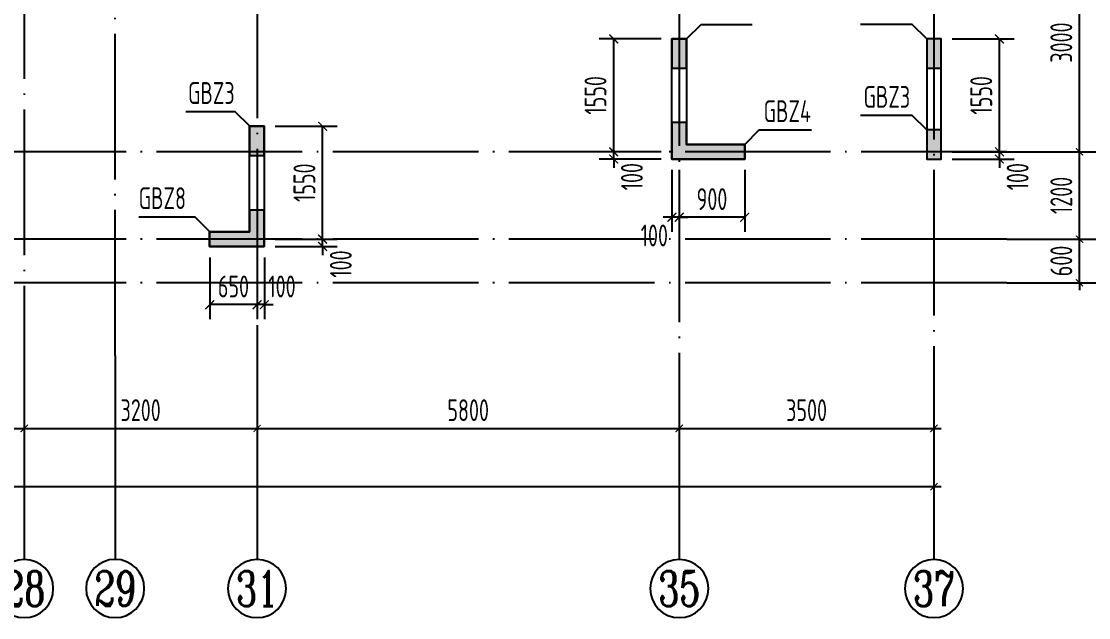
# Model space of a CAD drawing. Extents: x -1307975 to -76406, y -96289 to 379359.
# Drawn here: x -933502 to -918837, y 139702 to 147894 of the extents above; entities that cross this region are included whole.
import ezdxf
from ezdxf.enums import TextEntityAlignment as Align

# ---------------------------------------------------------------- set-up
doc = ezdxf.new("R2010")
doc.units = 0
doc.header["$LTSCALE"] = 1000
doc.linetypes.add('DOTE', pattern=[2.42, 2, -0.2, 0.02, -0.2])
doc.layers.get('0').update_dxf_attribs({"linetype": 'CONTINUOUS'})
doc.layers.get('DEFPOINTS').update_dxf_attribs({"linetype": 'CONTINUOUS'})
for name, color, linetype in [('A-AXIS', 1, 'CONTINUOUS'), ('A-DOTE', 10, 'DOTE'), ('AXIS_NUM', 7, 'CONTINUOUS'), ('S-Q墙实线', 6, 'CONTINUOUS'), ('S-Q墙标注', 3, 'CONTINUOUS'), ('S-X详图填充', 252, 'CONTINUOUS'), ('S-X详图实线', 4, 'CONTINUOUS'), ('S-Y一般标注', 3, 'CONTINUOUS'), ('S-Z柱编号', 6, 'CONTINUOUS')]:
    doc.layers.add(name, color=color, linetype=linetype)
doc.styles.add('TSSD_Axis', font='complex.shx', dxfattribs={"width": 0.7, "bigfont": 'hztxt.shx'})
doc.styles.add('TSSD_DIMENSION', font='Tssdeng.shx', dxfattribs={"width": 0.7, "bigfont": 'tssdchn.shx'})
doc.styles.add('TSSD_REIN', font='tssdeng.shx', dxfattribs={"width": 0.7, "height": 300, "bigfont": 'tssdchn.shx'})
doc.styles.add('结构文字', font='zstxt.shx', dxfattribs={"width": 0.7, "bigfont": 'zshz.shx'})
doc.dimstyles.new('STRUCK', dxfattribs={"dimtxt": 400, "dimasz": 121, "dimexe": 200, "dimexo": 150, "dimgap": 115, "dimtad": 1, "dimdec": 0, "dimdsep": 46, "dimtxsty": '结构文字', "dimblk": 'ARCHTICK', "dimcen": 400, "dimclrd": 3, "dimclre": 3, "dimclrt": 7, "dimadec": 0, "dimazin": 0, "dimtfac": 1, "dimtdec": 0, "dimtix": 1, "dimtmove": 2, "dimatfit": 3, "dimldrblk": '_DIMX', "dimfxl": 1, "dimtolj": 1, "dimtzin": 0, "dimarcsym": 0})
doc.dimstyles.new('TSSD_100_100', dxfattribs={"dimtxt": 300, "dimasz": 100, "dimexe": 100, "dimexo": 250, "dimgap": 100, "dimtad": 1, "dimdec": 0, "dimzin": 0, "dimdsep": 46, "dimtxsty": 'TSSD_DIMENSION', "dimblk": 'ARCHTICK', "dimcen": 0, "dimdle": 100, "dimclrt": 7, "dimadec": 0, "dimazin": 0, "dimtfac": 1, "dimtdec": 0, "dimtix": 1, "dimtmove": 2, "dimatfit": 3, "dimldrblk": 'ARCHTICK', "dimfxl": 1, "dimtolj": 1, "dimtzin": 0, "dimarcsym": 0})

# ---------------------------------------------------------------- blocks, each defined once
blk = doc.blocks.new('_ArchTick')
at = {"color": 0, "linetype": 'ByBlock', "const_width": 0.15}
blk.add_lwpolyline([(-0.5, -0.5), (0.5, 0.5)], dxfattribs=at)
blk = doc.blocks.new('*D306')
at = {"layer": 'DEFPOINTS', "color": 0, "transparency": 16777216}
for p in [(42100, 3600), (45300, 3600), (45300, 2600)]:
    blk.add_point(p, dxfattribs=at)
at = {"layer": 'S-Y一般标注', "color": 0, "lineweight": -2, "transparency": 16777216}
for p, q in [((42100, 3350), (42100, 2500)), ((45300, 3350), (45300, 2500)), ((42000, 2600), (45400, 2600))]:
    blk.add_line(p, q, dxfattribs=at)
at = {"layer": 'S-Y一般标注', "color": 0, "lineweight": -2, "transparency": 16777216, "xscale": 100, "yscale": 100, "zscale": 100, "rotation": 180}
blk.add_blockref('_ArchTick', (42100, 2600), dxfattribs=at)
at = {"layer": 'S-Y一般标注', "color": 0, "lineweight": -2, "transparency": 16777216, "xscale": 100, "yscale": 100, "zscale": 100}
blk.add_blockref('_ArchTick', (45300, 2600), dxfattribs=at)
at = {"layer": 'S-Y一般标注', "color": 7, "transparency": 16777216, "insert": (43700, 2850), "char_height": 300, "attachment_point": 5, "style": 'TSSD_DIMENSION'}
blk.add_mtext('\\A1;3200', dxfattribs=at)
blk = doc.blocks.new('ts_axno')
at = {"color": 0, "linetype": 'ByBlock', "lineweight": -2}
blk.add_circle((0, 0), 0.5, dxfattribs=at)
at = {"color": 0, "linetype": 'ByBlock', "lineweight": -2, "style": 'TSSD_Axis', "width": 0.7}
blk.add_attdef('A', text='', height=0.6, dxfattribs=at).set_placement((0, 0), align=Align.MIDDLE_CENTER)
blk = doc.blocks.new('*D307')
at = {"layer": 'DEFPOINTS', "color": 0, "transparency": 16777216}
for p in [(45300, 3600), (51100, 3600), (51100, 2600)]:
    blk.add_point(p, dxfattribs=at)
at = {"layer": 'S-Y一般标注', "color": 0, "lineweight": -2, "transparency": 16777216}
for p, q in [((45300, 3350), (45300, 2500)), ((51100, 3350), (51100, 2500)), ((45200, 2600), (51200, 2600))]:
    blk.add_line(p, q, dxfattribs=at)
at = {"layer": 'S-Y一般标注', "color": 0, "lineweight": -2, "transparency": 16777216, "xscale": 100, "yscale": 100, "zscale": 100, "rotation": 180}
blk.add_blockref('_ArchTick', (45300, 2600), dxfattribs=at)
at = {"layer": 'S-Y一般标注', "color": 0, "lineweight": -2, "transparency": 16777216, "xscale": 100, "yscale": 100, "zscale": 100}
blk.add_blockref('_ArchTick', (51100, 2600), dxfattribs=at)
at = {"layer": 'S-Y一般标注', "color": 7, "transparency": 16777216, "insert": (48200, 2850), "char_height": 300, "attachment_point": 5, "style": 'TSSD_DIMENSION'}
blk.add_mtext('\\A1;5800', dxfattribs=at)
blk = doc.blocks.new('*D308')
at = {"layer": 'DEFPOINTS', "color": 0, "transparency": 16777216}
for p in [(51100, 3600), (54600, 3600), (54600, 2600)]:
    blk.add_point(p, dxfattribs=at)
at = {"layer": 'S-Y一般标注', "color": 0, "lineweight": -2, "transparency": 16777216}
for p, q in [((51100, 3350), (51100, 2500)), ((54600, 3350), (54600, 2500)), ((51000, 2600), (54700, 2600))]:
    blk.add_line(p, q, dxfattribs=at)
at = {"layer": 'S-Y一般标注', "color": 0, "lineweight": -2, "transparency": 16777216, "xscale": 100, "yscale": 100, "zscale": 100, "rotation": 180}
blk.add_blockref('_ArchTick', (51100, 2600), dxfattribs=at)
at = {"layer": 'S-Y一般标注', "color": 0, "lineweight": -2, "transparency": 16777216, "xscale": 100, "yscale": 100, "zscale": 100}
blk.add_blockref('_ArchTick', (54600, 2600), dxfattribs=at)
at = {"layer": 'S-Y一般标注', "color": 7, "transparency": 16777216, "insert": (52850, 2850), "char_height": 300, "attachment_point": 5, "style": 'TSSD_DIMENSION'}
blk.add_mtext('\\A1;3500', dxfattribs=at)
blk = doc.blocks.new('*D309')
at = {"layer": 'DEFPOINTS', "color": 0, "transparency": 16777216}
for p in [(4600, 3600), (54600, 3600), (54600, 1800)]:
    blk.add_point(p, dxfattribs=at)
at = {"layer": 'S-Y一般标注', "color": 0, "lineweight": -2, "transparency": 16777216}
for p, q in [((4600, 3350), (4600, 1700)), ((54600, 3350), (54600, 1700)), ((4500, 1800), (54700, 1800))]:
    blk.add_line(p, q, dxfattribs=at)
at = {"layer": 'S-Y一般标注', "color": 0, "lineweight": -2, "transparency": 16777216, "xscale": 100, "yscale": 100, "zscale": 100, "rotation": 180}
blk.add_blockref('_ArchTick', (4600, 1800), dxfattribs=at)
at = {"layer": 'S-Y一般标注', "color": 0, "lineweight": -2, "transparency": 16777216, "xscale": 100, "yscale": 100, "zscale": 100}
blk.add_blockref('_ArchTick', (54600, 1800), dxfattribs=at)
at = {"layer": 'S-Y一般标注', "color": 7, "transparency": 16777216, "insert": (29600, 2050), "char_height": 300, "attachment_point": 5, "style": 'TSSD_DIMENSION'}
blk.add_mtext('\\A1;50000', dxfattribs=at)
blk = doc.blocks.new('*D313')
at = {"layer": 'DEFPOINTS', "color": 0, "transparency": 16777216}
for p in [(38900, 3600), (42100, 3600), (42100, 2600)]:
    blk.add_point(p, dxfattribs=at)
at = {"layer": 'S-Y一般标注', "color": 0, "lineweight": -2, "transparency": 16777216}
for p, q in [((38900, 3350), (38900, 2500)), ((42100, 3350), (42100, 2500)), ((38800, 2600), (42200, 2600))]:
    blk.add_line(p, q, dxfattribs=at)
at = {"layer": 'S-Y一般标注', "color": 0, "lineweight": -2, "transparency": 16777216, "xscale": 100, "yscale": 100, "zscale": 100, "rotation": 180}
blk.add_blockref('_ArchTick', (38900, 2600), dxfattribs=at)
at = {"layer": 'S-Y一般标注', "color": 0, "lineweight": -2, "transparency": 16777216, "xscale": 100, "yscale": 100, "zscale": 100}
blk.add_blockref('_ArchTick', (42100, 2600), dxfattribs=at)
at = {"layer": 'S-Y一般标注', "color": 7, "transparency": 16777216, "insert": (40500, 2850), "char_height": 300, "attachment_point": 5, "style": 'TSSD_DIMENSION'}
blk.add_mtext('\\A1;3200', dxfattribs=at)
blk = doc.blocks.new('*D314')
at = {"layer": 'DEFPOINTS', "color": 0, "transparency": 16777216}
for p in [(55600, 5200), (56600, 5200), (55600, 4600)]:
    blk.add_point(p, dxfattribs=at)
at = {"layer": 'S-Y一般标注', "color": 0, "lineweight": -2, "transparency": 16777216}
for p, q in [((56600, 5200), (56600, 5300)), ((55850, 5200), (56700, 5200)), ((56600, 4600), (56600, 5200)), ((55850, 4600), (56700, 4600)), ((56600, 4600), (56600, 4500))]:
    blk.add_line(p, q, dxfattribs=at)
at = {"layer": 'S-Y一般标注', "color": 0, "lineweight": -2, "transparency": 16777216, "xscale": 100, "yscale": 100, "zscale": 100}
for p, rotation in [((56600, 5200), 270), ((56600, 4600), 90)]:
    blk.add_blockref('_ArchTick', p, dxfattribs=dict(at, rotation=rotation))
at = {"layer": 'S-Y一般标注', "color": 7, "transparency": 16777216, "insert": (56350, 4900), "char_height": 300, "attachment_point": 5, "rotation": 90, "style": 'TSSD_DIMENSION'}
blk.add_mtext('\\A1;600', dxfattribs=at)
blk = doc.blocks.new('*D320')
at = {"layer": 'DEFPOINTS', "color": 0, "transparency": 16777216}
for p in [(55600, 17150), (57400, 17150), (55600, 4600)]:
    blk.add_point(p, dxfattribs=at)
at = {"layer": 'S-Y一般标注', "color": 0, "lineweight": -2, "transparency": 16777216}
for p, q in [((57400, 4500), (57400, 17250)), ((55850, 17150), (57500, 17150)), ((55850, 4600), (57500, 4600))]:
    blk.add_line(p, q, dxfattribs=at)
at = {"layer": 'S-Y一般标注', "color": 0, "lineweight": -2, "transparency": 16777216, "xscale": 100, "yscale": 100, "zscale": 100}
for p, rotation in [((57400, 17150), 90), ((57400, 4600), 270)]:
    blk.add_blockref('_ArchTick', p, dxfattribs=dict(at, rotation=rotation))
at = {"layer": 'S-Y一般标注', "color": 7, "transparency": 16777216, "insert": (57150, 10875), "char_height": 300, "attachment_point": 5, "rotation": 90, "style": 'TSSD_DIMENSION'}
blk.add_mtext('\\A1;12550', dxfattribs=at)
blk = doc.blocks.new('*D322')
at = {"layer": 'DEFPOINTS', "color": 0, "transparency": 16777216}
for p in [(55600, 6400), (56600, 6400), (55600, 5200)]:
    blk.add_point(p, dxfattribs=at)
at = {"layer": 'S-Y一般标注', "color": 0, "lineweight": -2, "transparency": 16777216}
for p, q in [((56600, 5100), (56600, 6500)), ((55850, 6400), (56700, 6400)), ((55850, 5200), (56700, 5200))]:
    blk.add_line(p, q, dxfattribs=at)
at = {"layer": 'S-Y一般标注', "color": 0, "lineweight": -2, "transparency": 16777216, "xscale": 100, "yscale": 100, "zscale": 100}
for p, rotation in [((56600, 6400), 90), ((56600, 5200), 270)]:
    blk.add_blockref('_ArchTick', p, dxfattribs=dict(at, rotation=rotation))
at = {"layer": 'S-Y一般标注', "color": 7, "transparency": 16777216, "insert": (56350, 5800), "char_height": 300, "attachment_point": 5, "rotation": 90, "style": 'TSSD_DIMENSION'}
blk.add_mtext('\\A1;1200', dxfattribs=at)
blk = doc.blocks.new('*D323')
at = {"layer": 'DEFPOINTS', "color": 0, "transparency": 16777216}
for p in [(55600, 9400), (56600, 9400), (55600, 6400)]:
    blk.add_point(p, dxfattribs=at)
at = {"layer": 'S-Y一般标注', "color": 0, "lineweight": -2, "transparency": 16777216}
for p, q in [((55850, 9400), (56700, 9400)), ((56600, 6300), (56600, 9500)), ((55850, 6400), (56700, 6400))]:
    blk.add_line(p, q, dxfattribs=at)
at = {"layer": 'S-Y一般标注', "color": 0, "lineweight": -2, "transparency": 16777216, "xscale": 100, "yscale": 100, "zscale": 100}
for p, rotation in [((56600, 9400), 90), ((56600, 6400), 270)]:
    blk.add_blockref('_ArchTick', p, dxfattribs=dict(at, rotation=rotation))
at = {"layer": 'S-Y一般标注', "color": 7, "transparency": 16777216, "insert": (56350, 7900), "char_height": 300, "attachment_point": 5, "rotation": 90, "style": 'TSSD_DIMENSION'}
blk.add_mtext('\\A1;3000', dxfattribs=at)
blk = doc.blocks.new('*D1474')
at = {"layer": 'DEFPOINTS', "color": 0, "transparency": 16777216}
for p in [(-920863, 146102), (-920063, 146102), (-920863, 146002)]:
    blk.add_point(p, dxfattribs=at)
at = {"layer": 'S-Q墙标注', "color": 3, "lineweight": -2, "transparency": 16777216}
for p, q in [((-920063, 146102), (-920063, 146223)), ((-920713, 146102), (-919863, 146102)), ((-920063, 146002), (-920063, 146102)), ((-920713, 146002), (-919863, 146002)), ((-920063, 146002), (-920063, 145881))]:
    blk.add_line(p, q, dxfattribs=at)
at = {"layer": 'S-Q墙标注', "color": 3, "lineweight": -2, "transparency": 16777216, "xscale": 121, "yscale": 121, "zscale": 121}
for p, rotation in [((-920063, 146102), 270), ((-920063, 146002), 90)]:
    blk.add_blockref('_ArchTick', p, dxfattribs=dict(at, rotation=rotation))
at = {"layer": 'S-Q墙标注', "color": 7, "transparency": 16777216, "insert": (-919813, 145760), "char_height": 300, "attachment_point": 5, "rotation": 90, "style": 'TSSD_REIN'}
blk.add_mtext('\\A1;100', dxfattribs=at)
blk = doc.blocks.new('_DIMX')
blk.add_line((-150, 0), (150, 0))
at = {"const_width": 50}
blk.add_lwpolyline([(-70, -70), (70, 70)], dxfattribs=at)
blk = doc.blocks.new('*D1475')
at = {"layer": 'DEFPOINTS', "color": 0, "transparency": 16777216}
for p in [(-920863, 147652), (-920063, 147652), (-920863, 146102)]:
    blk.add_point(p, dxfattribs=at)
at = {"layer": 'S-Q墙标注', "color": 3, "lineweight": -2, "transparency": 16777216}
for p, q in [((-920713, 147652), (-919863, 147652)), ((-920063, 146102), (-920063, 147652)), ((-920713, 146102), (-919863, 146102))]:
    blk.add_line(p, q, dxfattribs=at)
at = {"layer": 'S-Q墙标注', "color": 3, "lineweight": -2, "transparency": 16777216, "xscale": 121, "yscale": 121, "zscale": 121}
for p, rotation in [((-920063, 147652), 90), ((-920063, 146102), 270)]:
    blk.add_blockref('_ArchTick', p, dxfattribs=dict(at, rotation=rotation))
at = {"layer": 'S-Q墙标注', "color": 7, "transparency": 16777216, "insert": (-920313, 146877), "char_height": 300, "attachment_point": 5, "rotation": 90, "style": 'TSSD_REIN'}
blk.add_mtext('\\A1;1550', dxfattribs=at)
blk = doc.blocks.new('*D1478')
at = {"layer": 'DEFPOINTS', "color": 0, "transparency": 16777216}
for p in [(-925363, 146102), (-924563, 146102), (-924563, 146002)]:
    blk.add_point(p, dxfattribs=at)
at = {"layer": 'S-Q墙标注', "color": 3, "lineweight": -2, "transparency": 16777216}
for p, q in [((-925363, 146102), (-925363, 146223)), ((-924713, 146102), (-925563, 146102)), ((-925363, 146002), (-925363, 146102)), ((-924713, 146002), (-925563, 146002)), ((-925363, 146002), (-925363, 145881))]:
    blk.add_line(p, q, dxfattribs=at)
at = {"layer": 'S-Q墙标注', "color": 3, "lineweight": -2, "transparency": 16777216, "xscale": 121, "yscale": 121, "zscale": 121}
for p, rotation in [((-925363, 146102), 270), ((-925363, 146002), 90)]:
    blk.add_blockref('_ArchTick', p, dxfattribs=dict(at, rotation=rotation))
at = {"layer": 'S-Q墙标注', "color": 7, "transparency": 16777216, "insert": (-925113, 145760), "char_height": 300, "attachment_point": 5, "rotation": 90, "style": 'TSSD_REIN'}
blk.add_mtext('\\A1;100', dxfattribs=at)
blk = doc.blocks.new('*D1479')
at = {"layer": 'DEFPOINTS', "color": 0, "transparency": 16777216}
for p in [(-925363, 147652), (-924563, 147652), (-924563, 146102)]:
    blk.add_point(p, dxfattribs=at)
at = {"layer": 'S-Q墙标注', "color": 3, "lineweight": -2, "transparency": 16777216}
for p, q in [((-924713, 147652), (-925563, 147652)), ((-925363, 146102), (-925363, 147652)), ((-924713, 146102), (-925563, 146102))]:
    blk.add_line(p, q, dxfattribs=at)
at = {"layer": 'S-Q墙标注', "color": 3, "lineweight": -2, "transparency": 16777216, "xscale": 121, "yscale": 121, "zscale": 121}
for p, rotation in [((-925363, 147652), 90), ((-925363, 146102), 270)]:
    blk.add_blockref('_ArchTick', p, dxfattribs=dict(at, rotation=rotation))
at = {"layer": 'S-Q墙标注', "color": 7, "transparency": 16777216, "insert": (-925613, 146877), "char_height": 300, "attachment_point": 5, "rotation": 90, "style": 'TSSD_REIN'}
blk.add_mtext('\\A1;1550', dxfattribs=at)
blk = doc.blocks.new('*D1480')
at = {"layer": 'DEFPOINTS', "color": 0, "transparency": 16777216}
for p in [(-924463, 146002), (-923563, 146002), (-924463, 145202)]:
    blk.add_point(p, dxfattribs=at)
at = {"layer": 'S-Q墙标注', "color": 3, "lineweight": -2, "transparency": 16777216}
for p, q in [((-924463, 145852), (-924463, 145002)), ((-923563, 145852), (-923563, 145002)), ((-923563, 145202), (-924463, 145202))]:
    blk.add_line(p, q, dxfattribs=at)
at = {"layer": 'S-Q墙标注', "color": 3, "lineweight": -2, "transparency": 16777216, "xscale": 121, "yscale": 121, "zscale": 121, "rotation": 180}
blk.add_blockref('_ArchTick', (-924463, 145202), dxfattribs=at)
at = {"layer": 'S-Q墙标注', "color": 3, "lineweight": -2, "transparency": 16777216, "xscale": 121, "yscale": 121, "zscale": 121}
blk.add_blockref('_ArchTick', (-923563, 145202), dxfattribs=at)
at = {"layer": 'S-Q墙标注', "color": 7, "transparency": 16777216, "insert": (-924013, 145452), "char_height": 300, "attachment_point": 5, "style": 'TSSD_REIN'}
blk.add_mtext('\\A1;900', dxfattribs=at)
blk = doc.blocks.new('*D1481')
at = {"layer": 'DEFPOINTS', "color": 0, "transparency": 16777216}
for p in [(-924563, 146002), (-924463, 146002), (-924563, 145202)]:
    blk.add_point(p, dxfattribs=at)
at = {"layer": 'S-Q墙标注', "color": 3, "lineweight": -2, "transparency": 16777216}
for p, q in [((-924563, 145852), (-924563, 145002)), ((-924463, 145852), (-924463, 145002)), ((-924563, 145202), (-924684, 145202)), ((-924463, 145202), (-924563, 145202)), ((-924463, 145202), (-924342, 145202))]:
    blk.add_line(p, q, dxfattribs=at)
at = {"layer": 'S-Q墙标注', "color": 3, "lineweight": -2, "transparency": 16777216, "xscale": 121, "yscale": 121, "zscale": 121}
blk.add_blockref('_ArchTick', (-924563, 145202), dxfattribs=at)
at = {"layer": 'S-Q墙标注', "color": 3, "lineweight": -2, "transparency": 16777216, "xscale": 121, "yscale": 121, "zscale": 121, "rotation": 180}
blk.add_blockref('_ArchTick', (-924463, 145202), dxfattribs=at)
at = {"layer": 'S-Q墙标注', "color": 7, "transparency": 16777216, "insert": (-924805, 144952), "char_height": 300, "attachment_point": 5, "style": 'TSSD_REIN'}
blk.add_mtext('\\A1;100', dxfattribs=at)
blk = doc.blocks.new('*D1482')
at = {"layer": 'DEFPOINTS', "color": 0, "transparency": 16777216}
for p in [(-930163, 144902), (-929363, 144902), (-930163, 144802)]:
    blk.add_point(p, dxfattribs=at)
at = {"layer": 'S-Q墙标注', "color": 3, "lineweight": -2, "transparency": 16777216}
for p, q in [((-930013, 144902), (-929163, 144902)), ((-929363, 144902), (-929363, 145023)), ((-929363, 144802), (-929363, 144902)), ((-930013, 144802), (-929163, 144802)), ((-929363, 144802), (-929363, 144681))]:
    blk.add_line(p, q, dxfattribs=at)
at = {"layer": 'S-Q墙标注', "color": 3, "lineweight": -2, "transparency": 16777216, "xscale": 121, "yscale": 121, "zscale": 121}
for p, rotation in [((-929363, 144902), 270), ((-929363, 144802), 90)]:
    blk.add_blockref('_ArchTick', p, dxfattribs=dict(at, rotation=rotation))
at = {"layer": 'S-Q墙标注', "color": 7, "transparency": 16777216, "insert": (-929113, 144560), "char_height": 300, "attachment_point": 5, "rotation": 90, "style": 'TSSD_REIN'}
blk.add_mtext('\\A1;100', dxfattribs=at)
blk = doc.blocks.new('*D1483')
at = {"layer": 'DEFPOINTS', "color": 0, "transparency": 16777216}
for p in [(-930163, 146452), (-929363, 146452), (-930163, 144902)]:
    blk.add_point(p, dxfattribs=at)
at = {"layer": 'S-Q墙标注', "color": 3, "lineweight": -2, "transparency": 16777216}
for p, q in [((-930013, 146452), (-929163, 146452)), ((-929363, 144902), (-929363, 146452)), ((-930013, 144902), (-929163, 144902))]:
    blk.add_line(p, q, dxfattribs=at)
at = {"layer": 'S-Q墙标注', "color": 3, "lineweight": -2, "transparency": 16777216, "xscale": 121, "yscale": 121, "zscale": 121}
for p, rotation in [((-929363, 146452), 90), ((-929363, 144902), 270)]:
    blk.add_blockref('_ArchTick', p, dxfattribs=dict(at, rotation=rotation))
at = {"layer": 'S-Q墙标注', "color": 7, "transparency": 16777216, "insert": (-929613, 145677), "char_height": 300, "attachment_point": 5, "rotation": 90, "style": 'TSSD_REIN'}
blk.add_mtext('\\A1;1550', dxfattribs=at)
blk = doc.blocks.new('*D1484')
at = {"layer": 'DEFPOINTS', "color": 0, "transparency": 16777216}
for p in [(-930263, 144802), (-930163, 144802), (-930263, 144002)]:
    blk.add_point(p, dxfattribs=at)
at = {"layer": 'S-Q墙标注', "color": 3, "lineweight": -2, "transparency": 16777216}
for p, q in [((-930263, 144652), (-930263, 143802)), ((-930163, 144652), (-930163, 143802)), ((-930263, 144002), (-930384, 144002)), ((-930163, 144002), (-930263, 144002)), ((-930163, 144002), (-930042, 144002))]:
    blk.add_line(p, q, dxfattribs=at)
at = {"layer": 'S-Q墙标注', "color": 3, "lineweight": -2, "transparency": 16777216, "xscale": 121, "yscale": 121, "zscale": 121}
blk.add_blockref('_ArchTick', (-930263, 144002), dxfattribs=at)
at = {"layer": 'S-Q墙标注', "color": 3, "lineweight": -2, "transparency": 16777216, "xscale": 121, "yscale": 121, "zscale": 121, "rotation": 180}
blk.add_blockref('_ArchTick', (-930163, 144002), dxfattribs=at)
at = {"layer": 'S-Q墙标注', "color": 7, "transparency": 16777216, "insert": (-929921, 144252), "char_height": 300, "attachment_point": 5, "style": 'TSSD_REIN'}
blk.add_mtext('\\A1;100', dxfattribs=at)
blk = doc.blocks.new('*D1485')
at = {"layer": 'DEFPOINTS', "color": 0, "transparency": 16777216}
for p in [(-930913, 144802), (-930263, 144802), (-930913, 144002)]:
    blk.add_point(p, dxfattribs=at)
at = {"layer": 'S-Q墙标注', "color": 3, "lineweight": -2, "transparency": 16777216}
for p, q in [((-930913, 144652), (-930913, 143802)), ((-930263, 144652), (-930263, 143802)), ((-930263, 144002), (-930913, 144002))]:
    blk.add_line(p, q, dxfattribs=at)
at = {"layer": 'S-Q墙标注', "color": 3, "lineweight": -2, "transparency": 16777216, "xscale": 121, "yscale": 121, "zscale": 121, "rotation": 180}
blk.add_blockref('_ArchTick', (-930913, 144002), dxfattribs=at)
at = {"layer": 'S-Q墙标注', "color": 3, "lineweight": -2, "transparency": 16777216, "xscale": 121, "yscale": 121, "zscale": 121}
blk.add_blockref('_ArchTick', (-930263, 144002), dxfattribs=at)
at = {"layer": 'S-Q墙标注', "color": 7, "transparency": 16777216, "insert": (-930588, 144252), "char_height": 300, "attachment_point": 5, "style": 'TSSD_REIN'}
blk.add_mtext('\\A1;650', dxfattribs=at)
blk = doc.blocks.new('20210726.16395156')
at = {"layer": 'A-AXIS'}
for p, q in [((55600, 6400), (58400, 6400)), ((55600, 5200), (58400, 5200)), ((55600, 4600), (58400, 4600)), ((42100, 3600), (42100, 800)), ((43350, 3600.3), (43350, 800.3)), ((45300, 3600), (45300, 800)), ((51100, 3600), (51100, 800)), ((54600, 3600), (54600, 800))]:
    blk.add_line(p, q, dxfattribs=at)
at = {"layer": 'A-DOTE'}
for p, q in [((54600, 18249.9), (54600, 3600)), ((45299.8, 13700), (45300, 3600)), ((43350, 3600.2), (43350, 11500)), ((51100, 10900), (51100, 3600)), ((42100, 9400), (42100, 3600)), ((55600, 6400), (3600, 6400)), ((55600, 5200), (3600, 5200)), ((55600, 4600), (3600, 4600))]:
    blk.add_line(p, q, dxfattribs=at)
at = {"layer": 'A-AXIS'}
ref = blk.add_blockref('ts_axno', (42100, 400), dxfattribs=dict(at, xscale=-800, yscale=800, zscale=800, rotation=180))
ref.add_attrib('19', '28', dxfattribs={"layer": 'AXIS_NUM', "height": 480, "style": 'TSSD_Axis', "width": 0.7}).set_placement((42100, 400), align=Align.MIDDLE_CENTER)
ref = blk.add_blockref('ts_axno', (43350, 400.3), dxfattribs=dict(at, xscale=-800, yscale=800, zscale=800, rotation=180))
ref.add_attrib('5', '29', dxfattribs={"layer": 'AXIS_NUM', "height": 480, "style": 'TSSD_Axis', "width": 0.7}).set_placement((43350, 400.3), align=Align.MIDDLE_CENTER)
ref = blk.add_blockref('ts_axno', (45300, 400), dxfattribs=dict(at, xscale=-800, yscale=800, zscale=800, rotation=180))
ref.add_attrib('19', '31', dxfattribs={"layer": 'AXIS_NUM', "height": 480, "style": 'TSSD_Axis', "width": 0.7}).set_placement((45300, 400), align=Align.MIDDLE_CENTER)
ref = blk.add_blockref('ts_axno', (51100, 400), dxfattribs=dict(at, xscale=-800, yscale=800, zscale=800, rotation=180))
ref.add_attrib('22', '35', dxfattribs={"layer": 'AXIS_NUM', "height": 480, "style": 'TSSD_Axis', "width": 0.7}).set_placement((51100, 400), align=Align.MIDDLE_CENTER)
ref = blk.add_blockref('ts_axno', (54600, 400), dxfattribs=dict(at, xscale=-800, yscale=800, zscale=800, rotation=180))
ref.add_attrib('23', '37', dxfattribs={"layer": 'AXIS_NUM', "height": 480, "style": 'TSSD_Axis', "width": 0.7}).set_placement((54600, 400), align=Align.MIDDLE_CENTER)
at = {"layer": 'S-Y一般标注'}
for base, p1, p2, picture, middle in [((57400, 17150), (55600, 4600), (55600, 17150), '*D320', (57150, 10875)), ((56600, 9400), (55600, 6400), (55600, 9400), '*D323', (56350, 7900)), ((56600, 6400), (55600, 5200), (55600, 6400), '*D322', (56350, 5800)), ((56600, 5200), (55600, 4600), (55600, 5200), '*D314', (56350, 4900))]:
    dim = blk.add_linear_dim(base=base, p1=p1, p2=p2, angle=90, dimstyle='TSSD_100_100', dxfattribs=at)
    dim.commit()
    dim.dimension.update_dxf_attribs({"geometry": picture, "text_midpoint": middle})
for base, p1, p2, picture, middle in [((54600, 1800), (4600, 3600), (54600, 3600), '*D309', (29600, 2050)), ((42100, 2600.1), (38900, 3600.1), (42100, 3600.1), '*D313', (40500, 2850.1)), ((45300, 2600.1), (42100, 3600.1), (45300, 3600.1), '*D306', (43700, 2850.1)), ((51100, 2600), (45300, 3600), (51100, 3600), '*D307', (48200, 2850)), ((54600, 2600), (51100, 3600), (54600, 3600), '*D308', (52850, 2850))]:
    dim = blk.add_linear_dim(base=base, p1=p1, p2=p2, dimstyle='TSSD_100_100', dxfattribs=at)
    dim.commit()
    dim.dimension.update_dxf_attribs({"geometry": picture, "text_midpoint": middle})

msp = doc.modelspace()

# ---------------------------------------------------------------- hatches: boundary and pattern name
at = {"layer": 'S-X详图填充'}
h = msp.add_hatch(color=256, dxfattribs=at)
h.dxf.hatch_style = 1
h.paths.add_polyline_path([(-924563.01, 147252.31), (-924363.01, 147252.31), (-924363.01, 147652.31), (-924563.01, 147652.31)])
h = msp.add_hatch(color=256, dxfattribs=at)
h.dxf.hatch_style = 1
h.paths.add_polyline_path([(-921062.99, 147252.31), (-920862.99, 147252.31), (-920862.99, 147652.31), (-921062.99, 147652.31)])
h = msp.add_hatch(color=256, dxfattribs=at)
h.dxf.hatch_style = 1
h.paths.add_polyline_path([(-924363.01, 146502.31), (-924563.01, 146502.31), (-924563.01, 146002.31), (-923563.01, 146002.31), (-923563.01, 146202.31), (-924363.01, 146202.31)])
h = msp.add_hatch(color=256, dxfattribs=at)
h.dxf.hatch_style = 1
h.paths.add_polyline_path([(-930365.5, 146052.3), (-930165.5, 146052.3), (-930165.5, 146452.3), (-930365.5, 146452.3)])
h = msp.add_hatch(color=256, dxfattribs=at)
h.dxf.hatch_style = 1
h.paths.add_polyline_path([(-920862.99, 146402.31), (-921062.99, 146402.31), (-921062.99, 146002.31), (-920862.99, 146002.31)])
h = msp.add_hatch(color=256, dxfattribs=at)
h.dxf.hatch_style = 1
h.paths.add_polyline_path([(-930165.5, 145302.3), (-930365.5, 145302.3), (-930365.5, 145002.3), (-930915.49, 145002.3), (-930915.49, 144802.3), (-930165.5, 144802.3)])

# ---------------------------------------------------------------- linework, layer by layer
at = {"layer": 'S-Q墙实线'}
msp.add_lwpolyline([(-923663, 146202.31), (-923563.01, 146202.31), (-923563.01, 146002.31), (-923663, 146002.31), (-924563.01, 146002.31), (-924563.01, 147652.31), (-924363.01, 147652.31), (-924363.01, 146202.31), (-923663, 146202.31)], dxfattribs=at)
for points in [[(-920862.99, 146002.31), (-920862.99, 147652.31), (-921062.99, 147652.31), (-921062.99, 146002.31)], [(-930165.5, 144802.3), (-930915.49, 144802.3), (-930915.49, 145002.3), (-930365.5, 145002.3), (-930365.5, 146102.31), (-930365.5, 146452.3), (-930165.5, 146452.3), (-930165.5, 146102.31)]]:
    msp.add_lwpolyline(points, close=True, dxfattribs=at)
at = {"layer": 'S-X详图实线'}
for points in [[(-924563.01, 147252.31), (-924363.01, 147252.31), (-924363.01, 147652.31), (-924563.01, 147652.31), (-924563.01, 147252.31)], [(-921062.99, 147252.31), (-920862.99, 147252.31), (-920862.99, 147652.31), (-921062.99, 147652.31), (-921062.99, 147252.31)], [(-924363.01, 146502.31), (-924563.01, 146502.31), (-924563.01, 146002.31), (-923563.01, 146002.31), (-923563.01, 146202.31), (-924363.01, 146202.31), (-924363.01, 146502.31)], [(-930365.5, 146052.3), (-930165.5, 146052.3), (-930165.5, 146452.3), (-930365.5, 146452.3), (-930365.5, 146052.3)], [(-920862.99, 146402.31), (-921062.99, 146402.31), (-921062.99, 146002.31), (-920862.99, 146002.31), (-920862.99, 146402.31)], [(-930165.5, 145302.3), (-930365.5, 145302.3), (-930365.5, 145002.3), (-930915.49, 145002.3), (-930915.49, 144802.3), (-930165.5, 144802.3), (-930165.5, 145302.3)]]:
    msp.add_lwpolyline(points, close=True, dxfattribs=at)
at = {"layer": 'S-Z柱编号', "color": 7}
for points in [[(-924362.99, 147652.31), (-924162.99, 147852.31), (-923459.12, 147852.31)], [(-921062.99, 147652.27), (-921262.99, 147852.27), (-921970.37, 147852.27)], [(-930362.99, 146452.3), (-930562.99, 146652.3), (-931241.59, 146652.3)], [(-921062.99, 146402.31), (-921262.99, 146602.31), (-921970.37, 146602.31)], [(-923562.99, 146202.31), (-923362.99, 146402.31), (-922647.77, 146402.31)], [(-930912.98, 145002.3), (-931112.98, 145202.3), (-931887.24, 145202.3)]]:
    msp.add_lwpolyline(points, dxfattribs=at)

# ---------------------------------------------------------------- block references
at = {"layer": 'A-DOTE'}
msp.add_blockref('20210726.16395156', (-975562.98, 139702.26), dxfattribs=at)

# ---------------------------------------------------------------- texts
at = {"layer": 'S-Z柱编号', "color": 7, "style": 'TSSD_REIN', "width": 0.7}
for s, p in [('GBZ3', (-931211.51, 146669.06)), ('GBZ3', (-921930.2, 146616.05)), ('GBZ4', (-923302.78, 146419.16)), ('GBZ8', (-931889.8, 145224.7))]:
    msp.add_text(s, height=300, dxfattribs=at).set_placement(p, align=Align.BOTTOM_LEFT)

# ---------------------------------------------------------------- dimensions: what is measured, and where the dimension line sits
at = {"layer": 'S-Q墙标注'}
for base, p1, p2, angle, picture, middle in [((-925362.99, 147652.31), (-924562.99, 146102.31), (-924562.99, 147652.31), 90, '*D1479', (-925612.99, 146877.31)), ((-920062.99, 147652.27), (-920862.99, 146102.31), (-920862.99, 147652.27), 90, '*D1475', (-920312.99, 146877.29)), ((-929362.99, 146452.3), (-930162.99, 144902.31), (-930162.99, 146452.3), 90, '*D1483', (-929612.99, 145677.31)), ((-924462.98, 145202.31), (-923562.99, 146002.31), (-924462.98, 146002.31), 180, '*D1480', (-924012.98, 145452.31)), ((-930912.98, 144002.3), (-930263.01, 144802.3), (-930912.98, 144802.3), 180, '*D1485', (-930587.99, 144252.3))]:
    dim = msp.add_linear_dim(base=base, p1=p1, p2=p2, angle=angle, dimstyle='STRUCK', override={"dimtxt": 300, "dimgap": 100, "dimtxsty": 'TSSD_REIN'}, dxfattribs=at)
    dim.commit()
    dim.dimension.update_dxf_attribs({"geometry": picture, "text_midpoint": middle})
for base, p1, p2, angle, picture, middle in [((-925362.99, 146102.31), (-924562.99, 146002.31), (-924562.99, 146102.31), 90, '*D1478', (-925112.99, 145760.39)), ((-920062.99, 146102.31), (-920862.99, 146002.31), (-920862.99, 146102.31), 90, '*D1474', (-919812.99, 145760.39)), ((-924562.99, 145202.31), (-924462.98, 146002.31), (-924562.99, 146002.31), 180, '*D1481', (-924804.91, 144952.31)), ((-929362.99, 144902.31), (-930162.99, 144802.3), (-930162.99, 144902.31), 90, '*D1482', (-929112.99, 144560.38)), ((-930263.01, 144002.3), (-930162.99, 144802.3), (-930263.01, 144802.3), 180, '*D1484', (-929921.06, 144252.3))]:
    dim = msp.add_linear_dim(base=base, p1=p1, p2=p2, angle=angle, dimstyle='STRUCK', override={"dimtxt": 300, "dimgap": 100, "dimtxsty": 'TSSD_REIN'}, dxfattribs=at)
    dim.commit()
    dim.dimension.update_dxf_attribs({"geometry": picture, "text_midpoint": middle, "dimtype": 160})

doc.saveas('drawing.dxf')
